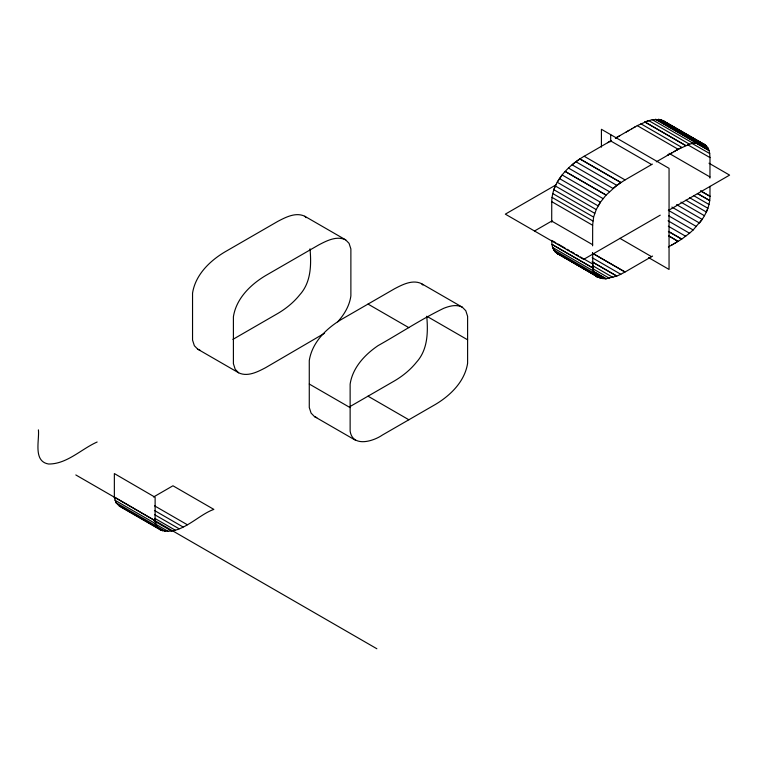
<?xml version="1.0" encoding="UTF-8"?>
<svg xmlns="http://www.w3.org/2000/svg" width="768" height="768" viewBox="0 0 768 768"><rect width="100%" height="100%" fill="white"/><g stroke="black" fill="none" stroke-linecap="round" stroke-linejoin="round"><path stroke-width="1.15" d="M551.702 222.211L551.75 201.677C552.096 181.786 567.984 165.878 584.141 156.25L625.056 179.923L652.387 164.102M592.656 252.864L592.858 268.022M592.618 245.837L592.666 225.293L551.75 201.667M601.421 147.139L601.421 129.293L669.062 168.355L669.053 269.443L648.557 257.606M709.997 186.336L709.949 196.282C710.074 205.958 705.523 215.395 699.494 223.027L671.875 207.082M709.949 178.09L709.997 157.594L687.456 144.614M689.587 144.182L678.182 149.299L637.267 125.626L648.662 120.566L689.568 144.24C695.626 142.128 704.266 141.811 707.923 147.984L658.579 119.366L661.267 119.856L706.397 145.997L683.347 132.758M592.243 261.907L616.79 276.086L620.813 274.282L592.166 257.693M640.829 123.763L681.744 147.341L677.808 149.462M592.618 225.312L593.616 217.114L552.662 193.498M620.813 274.234L625.037 271.968L592.31 253.123L625.037 272.016L652.579 256.07M644.842 121.92L685.747 145.594L644.832 121.968L652.262 119.674L659.933 119.578M593.779 271.661L606.058 278.746L600.413 278.083L598.099 277.114L555.274 251.99L552.643 247.488L593.597 271.066C601.699 285.398 591.648 269.51 592.906 267.984L551.952 244.397C552.432 248.621 555.014 253.258 559.498 254.467L600.384 278.141L606.048 278.746L616.79 276.086L592.253 261.859M609.389 278.275L593.021 268.829M612.96 277.44L592.522 265.574M652.262 119.674L693.178 143.29M593.578 217.114L596.237 209.587L555.293 185.962L553.814 189.696L594.73 213.322M603.053 278.688L593.866 273.312L603.072 278.63M606.048 278.746L592.771 271.018M706.349 212.006L707.904 208.262L689.453 197.635M625.056 179.923L616.81 185.318L606.096 195.091L565.162 171.437L606.077 195.053L600.432 202.234L596.198 209.587M557.213 253.44L598.099 277.114L557.184 253.498L561.274 254.822M603.091 198.614L562.147 174.97L557.203 182.246L598.109 205.882L600.403 202.205M668.592 215.77L693.158 229.978L702.134 219.379L676.57 204.614M704.486 144.499L663.571 120.874L665.482 122.381M553.795 249.955L594.71 273.571M337.69 321.84C344.256 314.573 349.555 305.702 350.88 295.872L350.88 248.947L349.066 243.341L345.648 239.846L304.79 216.259C295.834 211.949 285.83 217.171 277.843 221.357L224.726 252.029C209.568 261.082 195.341 275.04 192.547 293.184L192.547 340.109L194.352 345.715L197.779 349.21L238.627 372.797C247.594 377.117 257.587 371.885 265.574 367.699L324.538 333.254M693.139 229.939L689.558 233.242L668.074 220.79M694.723 142.224L709.046 150.49L709.738 153.571L691.286 142.982M575.904 161.75L572.083 164.803L612.998 188.429L620.832 182.534L579.917 158.918L575.904 161.75L616.819 185.366M668.429 231.456L681.725 239.126L689.549 233.194M709.699 153.61L709.958 157.603M551.741 240.365L551.952 244.397L592.906 267.984L592.656 263.99L580.33 256.925M678.077 241.382L681.725 239.078L668.429 231.408M677.952 241.402L668.957 235.968M676.973 242.026L677.597 241.67M676.752 242.16L676.397 242.362M672.71 244.493L674.784 243.245M674.122 243.686L675.926 242.582M675.456 242.909L676.541 242.227M232.896 339.398L277.843 313.44C286.176 308.525 293.789 302.285 299.837 294.72C311.155 282.173 311.395 264.71 310.022 248.822M629.184 130.262L627.37 131.357L632.506 128.41M607.622 142.704L611.472 140.477L584.15 156.298M627.158 131.434L615.389 138.221L619.747 135.754M97.142 442.013C81.264 449.002 67.027 464.141 48.586 464.016C32.842 461.405 39.571 440.342 38.4 429.878M556.042 184.867L505.325 214.147L583.661 259.373L660.25 215.155M534.509 230.995L552.106 220.838M668.285 154.982L674.342 151.498M656.304 161.837L667.661 155.29M462.374 307.238C456.499 304.099 449.491 306.019 443.674 308.323C421.075 319.315 399.984 333.331 378.077 345.629C364.781 354.653 352.57 367.709 350.131 384.163L350.131 431.098C352.589 447.533 372.96 441.533 382.31 435.091L435.427 404.429C450.586 395.376 464.813 381.418 467.606 363.264L467.606 316.339L465.802 310.733L462.374 307.238L421.526 283.651C412.56 279.341 402.566 284.563 394.579 288.749L341.453 319.421C326.294 328.474 312.077 342.432 309.274 360.576L309.274 407.51L311.088 413.107L314.506 416.602L355.363 440.189M153.542 496.992L172.954 485.779L213.869 509.405C197.568 514.934 179.808 536.842 160.358 529.834L119.443 506.218L116.026 502.723L114.211 497.117M592.618 244.694L551.702 221.069M709.949 176.947L669.034 153.331M668.534 210.374L729.6 175.114L708.989 163.21M349.622 406.79L394.579 380.832C402.902 375.917 410.515 369.677 416.573 362.112C427.882 349.565 428.122 332.102 426.749 316.214M668.4 246.989L672.326 244.666M671.549 245.174L672.893 244.397M634.714 127.085L635.53 126.614M633.696 127.67L637.267 125.674M631.69 128.822L634.07 127.507M676.08 150.451L676.733 150.125M674.89 151.133L676.349 150.288M673.872 151.709L675.629 150.758M670.099 153.936L671.962 152.87M626.208 132.029L626.746 131.674M677.414 149.683L678.154 149.261M677.472 149.702L676.349 150.346M667.421 155.434L668.362 154.886L667.421 155.482M676.925 149.962L677.904 149.453M552 197.376L592.915 220.992M708.989 204.47L693.648 195.61M693.158 143.347L696.48 142.925L655.757 119.309M699.494 142.992L704.448 144.547L706.358 146.045M119.443 506.218L123.514 507.6M661.238 119.904L704.448 144.547M345.648 239.846C336.691 235.536 326.688 240.758 318.701 244.944L265.574 275.616C250.426 284.669 236.198 298.627 233.405 316.771L233.405 363.696L235.21 369.302L238.627 372.797M197.779 349.21L200.064 350.237M314.506 416.602L316.8 417.629M665.453 122.429L682.493 132.269M658.598 119.309L699.514 142.934M698.678 142.714L707.923 147.984L709.046 150.499L694.685 142.262M655.565 119.309L696.48 142.925M610.685 140.938L651.6 164.554M697.459 193.478L709.728 200.573L697.411 193.498M685.891 200.189L706.378 212.016M680.938 202.138L704.467 215.722M579.917 158.918L620.832 182.486M668.333 210.288L696.48 226.56M568.493 168.058L609.408 191.683M668.342 226.214L685.738 236.294M668.957 236.016L678.163 241.334M559.488 178.579L600.432 202.234M619.891 238.33L651.6 256.685M552.72 240.979L555.83 242.726M557.827 243.936L565.037 248.045M567.034 249.254L569.126 250.406M571.123 251.616L574.243 253.354M576.24 254.563L578.333 255.725M427.776 316.81L467.606 339.802M368.016 304.08L408.864 327.667M368.016 396.182L408.864 419.77M309.274 384.038L350.131 407.626M154.57 505.843L187.306 524.736M154.435 510.47L183.072 527.002M154.512 514.618L179.069 528.749M154.771 518.352L175.229 530.16M75.821 474.95L376.858 648.749M154.253 521.011L171.638 531.053M114.912 500.208L155.827 523.824L156.941 526.339L160.358 529.834M155.021 523.795L168.317 531.466M116.026 502.723L156.941 526.339M156.106 526.09L165.312 531.408M121.738 507.245L162.653 530.861M155.126 520.733L114.355 497.03L114.355 473.568L155.126 497.27L155.126 520.733L155.827 523.824M421.526 283.651L422.89 285.053M304.79 216.259L306.163 217.661M610.685 134.65L610.685 141.792M709.987 196.272L700.742 190.982L709.987 196.272"/></g></svg>
